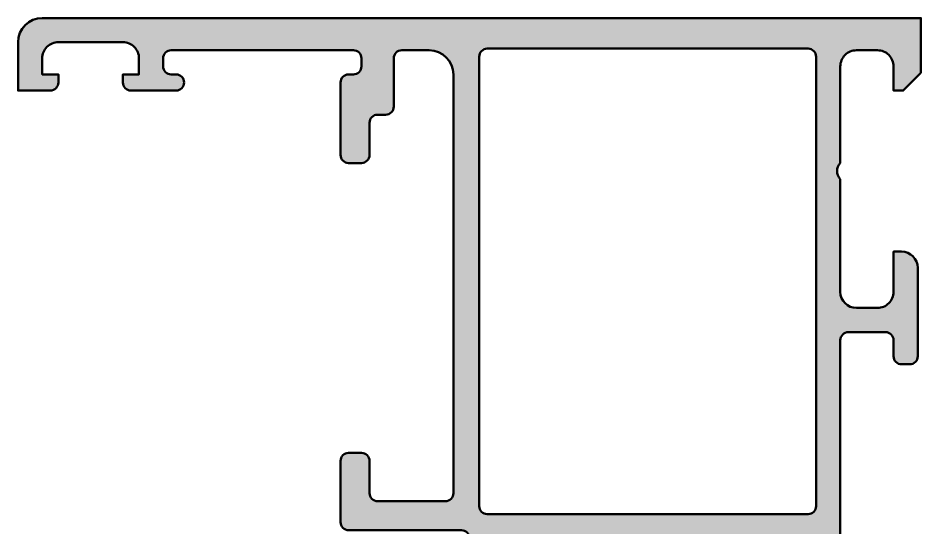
# Model space of a CAD drawing. Extents: x -30 to 48, y 0 to 85.
# Drawn here: x -30 to 26, y 53.3 to 85 of the extents above; entities that cross this region are included whole.
import ezdxf

# ---------------------------------------------------------------- set-up
doc = ezdxf.new("R2010")
doc.units = 0
doc.layers.add('0S-Alu contour', color=7, linetype='Continuous', lineweight=50)
doc.layers.add('0S-Alu hatch', color=252, linetype='Continuous', lineweight=25)

# ---------------------------------------------------------------- blocks, each defined once
blk = doc.blocks.new('347290__FA3F25A3_9487_449F_9C37_33115DC315FF_')
at = {"layer": '0S-Alu hatch'}
h = blk.add_hatch(color=256, dxfattribs=at)
edge = h.paths.add_edge_path()
edge.add_line((26.00010636341088, 81.59992460094053), (26.00010636341088, 84.99992460094052))
edge.add_line((26.00010636341088, 84.99992460094052), (-28.49989363658913, 84.99992460094052))
edge.add_arc((-28.49989363658913, 83.49992460094053), 1.499999999999985, 90, 180)
edge.add_line((-29.99989363658912, 83.49992460094053), (-29.99989363658914, 80.49992460094052))
edge.add_line((-29.99989363658914, 80.49992460094052), (-27.99989363658914, 80.49992460094052))
edge.add_arc((-27.99989363658914, 80.99992460094052), 0.5, 270, 360)
edge.add_line((-27.49989363658914, 80.99992460094052), (-27.49989363658914, 81.49992460094052))
edge.add_line((-27.49989363658914, 81.49992460094052), (-28.49989363658913, 81.49992460094052))
edge.add_line((-28.49989363658913, 81.49992460094052), (-28.49989363658913, 82.49992460094052))
edge.add_ellipse((-27.49989363658914, 82.49992460094052), major_axis=(-1, 0), ratio=1, start_angle=269.9999999999992, end_angle=360, ccw=False)
edge.add_line((-27.49989363658912, 83.49992460094052), (-23.49989363658912, 83.49992460094052))
edge.add_ellipse((-23.49989363658909, 82.49992460094055), major_axis=(-0.9999999999999715, 0), ratio=1, start_angle=180, end_angle=270.0000000000018, ccw=False)
edge.add_line((-22.49989363658912, 82.49992460094055), (-22.49989363658913, 81.49992460094052))
edge.add_line((-22.49989363658913, 81.49992460094052), (-23.49989363658913, 81.49992460094052))
edge.add_line((-23.49989363658913, 81.49992460094052), (-23.49989363658913, 80.99992460094052))
edge.add_arc((-22.99989363658914, 80.99992460094052), 0.5, 180, 270)
edge.add_line((-22.99989363658914, 80.49992460094052), (-20.19989363658915, 80.49992460094052))
edge.add_arc((-20.19989363658914, 80.99992460094052), 0.5, 269.9999999999984, 449.9999999999984)
edge.add_line((-20.19989363658913, 81.49992460094052), (-20.49989363658914, 81.49992460094052))
edge.add_ellipse((-20.49989363658914, 81.99992460094052), major_axis=(-0.5, 0), ratio=1, start_angle=0, end_angle=90.0000000000004, ccw=False)
edge.add_line((-20.99989363658913, 81.99992460094052), (-20.99989363658913, 82.49992460094052))
edge.add_ellipse((-20.49989363658912, 82.49992460094052), major_axis=(-0.5000000000000142, 0), ratio=1, start_angle=269.9999999999984, end_angle=360, ccw=False)
edge.add_line((-20.49989363658911, 82.99992460094053), (-9.199893636589138, 82.99992460094053))
edge.add_ellipse((-9.199893636589131, 82.49992460094055), major_axis=(-0.5, 0), ratio=1, start_angle=180, end_angle=270.0000000000008, ccw=False)
edge.add_line((-8.699893636589138, 82.49992460094055), (-8.699893636589138, 81.99992460094052))
edge.add_ellipse((-9.199893636589135, 81.99992460094052), major_axis=(-0.4999999999999965, 0), ratio=1, start_angle=89.9999999999996, end_angle=180, ccw=False)
edge.add_line((-9.199893636589138, 81.49992460094052), (-9.499893636589121, 81.49992460094052))
edge.add_arc((-9.499893636589121, 80.99992460094052), 0.5, 90, 180)
edge.add_line((-9.999893636589121, 80.99992460094052), (-9.999893636589121, 76.49992460094053))
edge.add_arc((-9.499893636589121, 76.49992460094053), 0.5, 180, 270)
edge.add_line((-9.499893636589121, 75.99992460094053), (-8.699893636589138, 75.99992460094053))
edge.add_arc((-8.699893636589131, 76.49992460094053), 0.5, 269.9999999999992, 360)
edge.add_line((-8.199893636589131, 76.49992460094052), (-8.199893636589138, 78.49992460094052))
edge.add_ellipse((-7.699893636589135, 78.49992460094052), major_axis=(-0.5000000000000027, 0), ratio=1, start_angle=270.00000000000034, end_angle=360, ccw=False)
edge.add_line((-7.699893636589138, 78.99992460094052), (-7.199893636589138, 78.99992460094053))
edge.add_arc((-7.199893636589131, 79.49992460094052), 0.5, 269.9999999999992, 360)
edge.add_line((-6.699893636589131, 79.49992460094052), (-6.699893636589109, 82.49992460094052))
edge.add_ellipse((-6.199893636589107, 82.49992460094052), major_axis=(-0.5000000000000027, 0), ratio=1, start_angle=270.00000000000034, end_angle=360, ccw=False)
edge.add_line((-6.199893636589109, 82.99992460094052), (-4.499893636589135, 82.99992460094053))
edge.add_ellipse((-4.499893636589144, 81.49992460094052), major_axis=(-1.500000000000013, 0), ratio=1, start_angle=180, end_angle=269.99999999999966, ccw=False)
edge.add_line((-2.999893636589135, 81.49992460094052), (-2.999893636589121, 55.49992460094052))
edge.add_ellipse((-3.499893636589115, 55.49992460094051), major_axis=(-0.4999999999999947, 0), ratio=1, start_angle=89.99999999999937, end_angle=180, ccw=False)
edge.add_line((-3.499893636589121, 54.99992460094052), (-7.699893636589138, 54.99992460094052))
edge.add_ellipse((-7.699893636589141, 55.49992460094051), major_axis=(-0.4999999999999929, 0), ratio=1, start_angle=0, end_angle=90.0000000000004, ccw=False)
edge.add_line((-8.199893636589138, 55.49992460094052), (-8.199893636589138, 57.49992460094052))
edge.add_arc((-8.699893636589138, 57.49992460094053), 0.5, 0, 90)
edge.add_line((-8.699893636589138, 57.99992460094053), (-9.49989363658915, 57.99992460094053))
edge.add_arc((-9.49989363658915, 57.49992460094052), 0.5000000000000142, 90, 180)
edge.add_line((-9.999893636589164, 57.49992460094052), (-9.999893636589135, 53.6999246009405))
edge.add_arc((-9.499893636589135, 53.69992460094052), 0.5, 180, 270.0000000000017)
edge.add_line((-9.499893636589121, 53.19992460094052), (-2.499893636589135, 53.19992460094052))
edge.add_ellipse((-2.49989363658913, 52.69992460094052), major_axis=(-0.4999999999999929, 0), ratio=1, start_angle=180, end_angle=270.0000000000005, ccw=False)
edge.add_line((-1.999893636589135, 52.69992460094052), (-1.999893636589135, 52.49962871382439))
edge.add_ellipse((-2.078657906570571, 52.23235304302363), major_axis=(-0.2786397215540155, 0), ratio=1, start_angle=178.8354106259022, end_angle=253.5801235805077, ccw=False)
edge.add_line((-1.80007574205787, 52.22668982458182), (-1.800075742057856, 51.77309582458184))
edge.add_ellipse((-2.078943837701056, 51.76743516510479), major_axis=(-0.2789255417371814, 0), ratio=1, start_angle=106.4245945553564, end_angle=181.162870072885, ccw=False)
edge.add_line((-2.000076742057871, 51.49989182458182), (-2.000076742057871, 49.61988082457335))
edge.add_arc((-1.700076742057845, 49.61988082457335), 0.3000000000000256, 180, 270.0000000000013)
edge.add_line((-1.700076742057838, 49.31988082457332), (-0.7201024230150779, 49.31988082457333))
edge.add_arc((-0.7201024230150779, 49.61988082457333), 0.3000000000000043, 270, 360)
edge.add_line((-0.4201024230150737, 49.61988082457333), (-0.4201024230150808, 52.37987882457333))
edge.add_ellipse((-0.3001024230150835, 52.37987882457332), major_axis=(-0.1199999999999972, 0), ratio=1, start_angle=269.9999999999965, end_angle=360, ccw=False)
edge.add_line((-0.3001024230150762, 52.49987882457332), (3.999923257942135, 52.49987882457332))
edge.add_ellipse((3.999923257942141, 51.99987882457334), major_axis=(-0.4999999999999929, 0), ratio=1, start_angle=180, end_angle=270.0000000000006, ccw=False)
edge.add_line((4.499923257942135, 51.99987882457333), (4.499923257942128, 51.29987882457331))
edge.add_line((4.499923257942128, 51.29987882457331), (3.118427800319764, 48.90705850154578))
edge.add_arc((3.238043042590433, 48.83799860922163), 0.1381197846483035, 150.0000000000017, 275.6225775507981)
edge.add_arc((2.761700016768344, 53.67648768642082), 4.999999999999695, 275.6225775507939, 342.2520008957133)
edge.add_ellipse((7.999935467568805, 51.99991697154572), major_axis=(-0.5000000000002625, 0), ratio=1, start_angle=269.9999999999986, end_angle=342.25200089571257, ccw=False)
edge.add_line((7.999935467568818, 52.49991697154598), (11.00004532825464, 52.49991697154598))
edge.add_ellipse((11.00004532825463, 51.99991697154597), major_axis=(-0.5, 0), ratio=1, start_angle=197.7484163560721, end_angle=269.9999999999986, ccw=False)
edge.add_arc((16.23826856942845, 53.6765258333938), 5.000000000000015, 197.74841635607, 264.3774224492063)
edge.add_arc((15.76192554360634, 48.83803675619428), 0.1381197846483031, 264.3774224492027, 389.9999999999916)
edge.add_line((15.88154078587701, 48.90709664851841), (14.50004532825463, 51.29991697154597))
edge.add_line((14.50004532825463, 51.29991697154597), (14.50004532825463, 51.99991697154599))
edge.add_ellipse((15.00004532825462, 51.999916971546), major_axis=(-0.4999999999999894, 0), ratio=1, start_angle=270.0000000000004, end_angle=360, ccw=False)
edge.add_line((15.00004532825462, 52.49991697154599), (19.30007100921183, 52.49991697154599))
edge.add_ellipse((19.30007100921184, 52.379916971546), major_axis=(-0.1199999999999903, 0), ratio=1, start_angle=180, end_angle=270.0000000000017, ccw=False)
edge.add_line((19.42007100921182, 52.379916971546), (19.42007100921184, 49.61991897154599))
edge.add_arc((19.72007100921185, 49.619918971546), 0.3000000000000114, 180, 270.0000000000013)
edge.add_line((19.72007100921185, 49.31991897154599), (20.70004532825461, 49.31991897154598))
edge.add_arc((20.70004532825461, 49.61991897154599), 0.3000000000000114, 269.9999999999986, 360)
edge.add_line((21.00004532825462, 49.61991897154599), (21.00004532825462, 51.49992997155449))
edge.add_ellipse((21.0789124238978, 51.76747331207742), major_axis=(-0.2789255417371463, 0), ratio=1, start_angle=-1.1628700728879835, end_angle=73.57540544464331, ccw=False)
edge.add_line((20.80004432825464, 51.77313397155449), (20.80004432825463, 52.2267279715545))
edge.add_ellipse((21.07891728678485, 52.23236023897753), major_axis=(-0.2789298288740765, 0), ratio=1, start_angle=-73.58769404636308, end_angle=1.1570189082478919, ccw=False)
edge.add_line((21.00010636341085, 52.49992460094052), (21.00010636341088, 64.9999246009405))
edge.add_ellipse((21.50010636341088, 64.9999246009405), major_axis=(-0.4999999999999965, 0), ratio=1, start_angle=269.9999999999996, end_angle=360, ccw=False)
edge.add_line((21.50010636341088, 65.4999246009405), (23.80010636341086, 65.4999246009405))
edge.add_ellipse((23.80010636341086, 64.9999246009405), major_axis=(-0.5, 0), ratio=1, start_angle=180, end_angle=270.0000000000004, ccw=False)
edge.add_line((24.30010636341086, 64.9999246009405), (24.30010636341086, 63.9999246009405))
edge.add_arc((24.80010636341086, 63.9999246009405), 0.4999999999999929, 180, 270.0000000000008)
edge.add_line((24.80010636341086, 63.49992460094052), (25.30010636341086, 63.49992460094052))
edge.add_arc((25.30010636341086, 63.99992460094051), 0.5, 270, 360)
edge.add_line((25.80010636341086, 63.99992460094051), (25.80010636341086, 69.49992460094052))
edge.add_arc((24.80010636341086, 69.49992460094052), 1, 0, 90)
edge.add_line((24.80010636341086, 70.49992460094052), (24.30010636341086, 70.4999246009405))
edge.add_line((24.30010636341086, 70.4999246009405), (24.30010636341086, 67.99992460094052))
edge.add_ellipse((23.30010636341087, 67.9999246009405), major_axis=(-0.9999999999999928, 0), ratio=1, start_angle=89.9999999999996, end_angle=180, ccw=False)
edge.add_line((23.30010636341086, 66.99992460094052), (22.00010636341085, 66.99992460094052))
edge.add_ellipse((22.00010636341085, 67.99992460094049), major_axis=(-0.9999999999999715, 0), ratio=1, start_angle=0, end_angle=89.99999999999977, ccw=False)
edge.add_line((21.00010636341088, 67.9999246009405), (21.00010636341088, 74.99992460094052))
edge.add_ellipse((21.52510636341088, 75.49992460094052), major_axis=(-0.7250000000000014, 0), ratio=1, start_angle=-43.6028189727034, end_angle=43.60281897270352, ccw=False)
edge.add_line((21.00010636341088, 75.99992460094052), (21.00010636341088, 81.99992460094052))
edge.add_ellipse((22.00010636341087, 81.99992460094053), major_axis=(-0.9999999999999928, 0), ratio=1, start_angle=269.9999999999996, end_angle=360, ccw=False)
edge.add_line((22.00010636341088, 82.99992460094052), (23.30010636341086, 82.99992460094052))
edge.add_ellipse((23.30010636341087, 81.99992460094053), major_axis=(-0.9999999999999857, 0), ratio=1, start_angle=180, end_angle=270.0000000000004, ccw=False)
edge.add_line((24.30010636341086, 81.99992460094052), (24.30010636341086, 80.49992460094052))
edge.add_line((24.30010636341086, 80.49992460094052), (24.90010636341088, 80.49992460094052))
edge.add_line((24.90010636341088, 80.49992460094052), (26.00010636341088, 81.59992460094053))
edge = h.paths.add_edge_path()
edge.add_line((-0.8998936365891267, 83.09992460094053), (19.00010636341088, 83.09992460094053))
edge.add_ellipse((19.00010636341088, 82.59992460094053), major_axis=(-0.5, 0), ratio=1, start_angle=180, end_angle=270, ccw=False)
edge.add_line((19.50010636341088, 82.59992460094053), (19.50010636341085, 54.69992460094052))
edge.add_ellipse((19.00010636341085, 54.69992460094052), major_axis=(-0.5, 0), ratio=1, start_angle=90, end_angle=180, ccw=False)
edge.add_line((19.00010636341085, 54.19992460094052), (-0.8998936365891267, 54.19992460094052))
edge.add_ellipse((-0.8998936365891196, 54.69992460094051), major_axis=(-0.4999999999999929, 0), ratio=1, start_angle=0, end_angle=89.9999999999992, ccw=False)
edge.add_line((-1.399893636589112, 54.69992460094052), (-1.399893636589126, 82.59992460094053))
edge.add_ellipse((-0.8998936365891267, 82.59992460094053), major_axis=(-0.5, 0), ratio=1, start_angle=270, end_angle=360, ccw=False)
at = {"layer": '0S-Alu contour', "color": 7}
for points in [[(26.00010636341088, 81.59992460094053), (26.00010636341088, 84.99992460094052), (-28.49989363658913, 84.99992460094052)], [(-29.99989363658912, 83.49992460094053), (-29.99989363658914, 80.49992460094052), (-27.99989363658914, 80.49992460094052)], [(-27.49989363658912, 83.49992460094052), (-23.49989363658912, 83.49992460094052)], [(-20.49989363658911, 82.99992460094053), (-9.199893636589138, 82.99992460094053)], [(-6.199893636589109, 82.99992460094052), (-4.499893636589135, 82.99992460094053)], [(-0.8998936365891267, 83.09992460094053), (19.00010636341088, 83.09992460094053)], [(22.00010636341088, 82.99992460094052), (23.30010636341086, 82.99992460094052)], [(-27.49989363658914, 80.99992460094052), (-27.49989363658914, 81.49992460094052), (-28.49989363658913, 81.49992460094052), (-28.49989363658913, 82.49992460094052)], [(-22.49989363658912, 82.49992460094055), (-22.49989363658913, 81.49992460094052), (-23.49989363658913, 81.49992460094052), (-23.49989363658913, 80.99992460094052)], [(-20.99989363658913, 81.99992460094052), (-20.99989363658913, 82.49992460094052)], [(-8.699893636589138, 82.49992460094055), (-8.699893636589138, 81.99992460094052)], [(-6.699893636589131, 79.49992460094052), (-6.699893636589109, 82.49992460094052)], [(-1.399893636589112, 54.69992460094052), (-1.399893636589126, 82.59992460094053)], [(19.50010636341088, 82.59992460094053), (19.50010636341085, 54.69992460094052)], [(21.00010636341088, 75.99992460094052), (21.00010636341088, 81.99992460094052)], [(24.30010636341086, 81.99992460094052), (24.30010636341086, 80.49992460094052), (24.90010636341088, 80.49992460094052), (26.00010636341088, 81.59992460094053)], [(-20.19989363658913, 81.49992460094052), (-20.49989363658914, 81.49992460094052)], [(-9.199893636589138, 81.49992460094052), (-9.499893636589121, 81.49992460094052)], [(-2.999893636589135, 81.49992460094052), (-2.999893636589121, 55.49992460094052)], [(-9.999893636589121, 80.99992460094052), (-9.999893636589121, 76.49992460094053)], [(-22.99989363658914, 80.49992460094052), (-20.19989363658915, 80.49992460094052)], [(-7.699893636589138, 78.99992460094052), (-7.199893636589138, 78.99992460094053)], [(-8.199893636589131, 76.49992460094052), (-8.199893636589138, 78.49992460094052)], [(-9.499893636589121, 75.99992460094053), (-8.699893636589138, 75.99992460094053)], [(21.00010636341088, 67.9999246009405), (21.00010636341088, 74.99992460094052)], [(24.80010636341086, 70.49992460094052), (24.30010636341086, 70.4999246009405), (24.30010636341086, 67.99992460094052)], [(25.80010636341086, 63.99992460094051), (25.80010636341086, 69.49992460094052)], [(23.30010636341086, 66.99992460094052), (22.00010636341085, 66.99992460094052)], [(21.00010636341085, 52.49992460094052), (21.00010636341088, 64.9999246009405)], [(21.50010636341088, 65.4999246009405), (23.80010636341086, 65.4999246009405)], [(24.30010636341086, 64.9999246009405), (24.30010636341086, 63.9999246009405)], [(24.80010636341086, 63.49992460094052), (25.30010636341086, 63.49992460094052)], [(-8.699893636589138, 57.99992460094053), (-9.49989363658915, 57.99992460094053)], [(-9.999893636589164, 57.49992460094052), (-9.999893636589135, 53.6999246009405)], [(-8.199893636589138, 55.49992460094052), (-8.199893636589138, 57.49992460094052)], [(-3.499893636589121, 54.99992460094052), (-7.699893636589138, 54.99992460094052)], [(19.00010636341085, 54.19992460094052), (-0.8998936365891269, 54.19992460094052)], [(-9.499893636589121, 53.19992460094052), (-2.499893636589135, 53.19992460094052)], [(-1.999893636589135, 52.69992460094052), (-1.999893636589135, 52.49962871382439)], [(-1.80007574205787, 52.22668982458182), (-1.800075742057856, 51.77309582458184)], [(-0.4201024230150737, 49.61988082457333), (-0.4201024230150808, 52.37987882457333)], [(-0.3001024230150762, 52.49987882457332), (3.999923257942135, 52.49987882457332)], [(7.999935467568818, 52.49991697154598), (11.00004532825464, 52.49991697154598)], [(15.00004532825462, 52.49991697154599), (19.30007100921183, 52.49991697154599)], [(19.42007100921182, 52.379916971546), (19.42007100921184, 49.61991897154599)], [(20.80004432825464, 51.77313397155449), (20.80004432825463, 52.2267279715545)], [(4.499923257942135, 51.99987882457333), (4.499923257942128, 51.29987882457331), (3.118427800319764, 48.90705850154578)], [(15.88154078587701, 48.90709664851841), (14.50004532825463, 51.29991697154597), (14.50004532825463, 51.99991697154599)], [(-2.000076742057871, 51.49989182458182), (-2.000076742057871, 49.61988082457335)], [(21.00004532825462, 49.61991897154599), (21.00004532825462, 51.49992997155449)], [(-1.700076742057838, 49.31988082457332), (-0.7201024230150779, 49.31988082457333)], [(19.72007100921185, 49.31991897154599), (20.70004532825461, 49.31991897154598)]]:
    blk.add_lwpolyline(points, dxfattribs=at)
for centre, radius, start, end in [((-28.49989363658913, 83.49992460094053), 1.499999999999985, 90, 180), ((-20.19989363658914, 80.99992460094052), 0.5, 269.9999999999984, 89.99999999999837), ((-9.499893636589121, 80.99992460094052), 0.5, 90, 180), ((-27.99989363658914, 80.99992460094052), 0.5, 270, 0), ((-22.99989363658914, 80.99992460094052), 0.5, 180, 270), ((-7.199893636589131, 79.49992460094052), 0.5, 269.9999999999992, 0), ((-9.499893636589121, 76.49992460094053), 0.5, 180, 270), ((-8.699893636589131, 76.49992460094053), 0.5, 269.9999999999992, 0), ((24.80010636341086, 69.49992460094052), 1, 0, 90), ((24.80010636341086, 63.9999246009405), 0.4999999999999929, 180, 270.0000000000008), ((25.30010636341086, 63.99992460094051), 0.5, 270, 0), ((-9.49989363658915, 57.49992460094052), 0.5000000000000142, 90, 180), ((-8.699893636589138, 57.49992460094053), 0.5, 0, 90), ((-9.499893636589135, 53.69992460094052), 0.5, 180, 270.0000000000017), ((2.761700016768344, 53.67648768642082), 4.999999999999695, 275.6225775507939, 342.2520008957133), ((16.23826856942845, 53.6765258333938), 5.000000000000015, 197.74841635607, 264.3774224492063), ((-1.700076742057845, 49.61988082457335), 0.3000000000000256, 180, 270.0000000000013), ((-0.7201024230150779, 49.61988082457333), 0.3000000000000043, 270, 0), ((19.72007100921185, 49.619918971546), 0.3000000000000114, 180, 270.0000000000013), ((20.70004532825461, 49.61991897154599), 0.3000000000000114, 269.9999999999986, 0), ((3.238043042590433, 48.83799860922163), 0.1381197846483035, 150.0000000000017, 275.6225775507981), ((15.76192554360634, 48.83803675619428), 0.1381197846483031, 264.3774224492027, 29.99999999999166)]:
    blk.add_arc(centre, radius, start, end, dxfattribs=at)
at = {"layer": '0S-Alu contour', "color": 7, "extrusion": (0, 0, -1)}
for centre, radius, start, end in [((27.49989363658914, 82.49992460094052), 1, 0, 90.00000000000081), ((23.49989363658909, 82.49992460094055), 0.9999999999999715, 89.99999999999817, 180), ((20.49989363658912, 82.49992460094052), 0.5000000000000142, 0, 90.0000000000016), ((9.199893636589131, 82.49992460094055), 0.5, 89.9999999999992, 180), ((6.199893636589107, 82.49992460094052), 0.5000000000000027, 0, 89.99999999999969), ((4.499893636589144, 81.49992460094052), 1.500000000000014, 90.00000000000033, 180), ((0.8998936365891267, 82.59992460094053), 0.5, 0, 90), ((-19.00010636341088, 82.59992460094053), 0.5, 90, 180), ((-22.00010636341087, 81.99992460094053), 0.9999999999999928, 0, 90.0000000000004), ((-23.30010636341087, 81.99992460094053), 0.9999999999999857, 89.99999999999959, 180), ((20.49989363658914, 81.99992460094052), 0.5, 269.9999999999996, 0), ((9.199893636589135, 81.99992460094052), 0.4999999999999965, 180, 270.0000000000004), ((7.699893636589135, 78.49992460094052), 0.5000000000000027, 0, 89.99999999999969), ((-21.52510636341088, 75.49992460094052), 0.7250000000000015, 316.3971810272965, 43.6028189727035), ((-22.00010636341085, 67.99992460094049), 0.9999999999999715, 270.0000000000002, 0), ((-23.30010636341087, 67.9999246009405), 0.9999999999999928, 180, 270.0000000000004), ((-21.50010636341088, 64.9999246009405), 0.4999999999999965, 0, 90.0000000000004), ((-23.80010636341086, 64.9999246009405), 0.5, 89.99999999999959, 180), ((7.699893636589141, 55.49992460094051), 0.4999999999999929, 269.9999999999996, 0), ((3.499893636589115, 55.49992460094051), 0.4999999999999947, 180, 270.0000000000006), ((0.8998936365891196, 54.69992460094051), 0.4999999999999929, 270.0000000000008, 0), ((-19.00010636341085, 54.69992460094052), 0.5, 180, 270), ((2.49989363658913, 52.69992460094052), 0.4999999999999929, 89.99999999999947, 180), ((2.078657906570571, 52.23235304302363), 0.2786397215540155, 106.4198764194923, 181.1645893740978), ((0.3001024230150835, 52.37987882457332), 0.1199999999999972, 0, 90.00000000000351), ((-3.999923257942141, 51.99987882457334), 0.4999999999999929, 89.99999999999939, 180), ((-7.999935467568805, 51.99991697154572), 0.5000000000002625, 17.74799910428745, 90.00000000000142), ((-11.00004532825463, 51.99991697154597), 0.5, 90.00000000000142, 162.2515836439279), ((-15.00004532825462, 51.999916971546), 0.4999999999999894, 0, 89.99999999999959), ((-19.30007100921184, 52.379916971546), 0.1199999999999903, 89.99999999999831, 180), ((-21.07891728678485, 52.23236023897753), 0.2789298288740765, 358.8429810917521, 73.58769404636304), ((2.078943837701056, 51.76743516510479), 0.2789255417371815, 178.837129927115, 253.5754054446436), ((-21.0789124238978, 51.76747331207742), 0.2789255417371463, 286.4245945553567, 1.162870072888105)]:
    blk.add_arc(centre, radius, start, end, dxfattribs=at)
blk = doc.blocks.new('466890__304EDBE9_28BF_4D28_92C6_153AB0C2E446_')
at = {"layer": '0S-Alu contour', "color": 7}
blk.add_blockref('347290__FA3F25A3_9487_449F_9C37_33115DC315FF_', (0, 0), dxfattribs=at)

msp = doc.modelspace()

# ---------------------------------------------------------------- block references
at = {"layer": '0S-Alu contour', "color": 7}
msp.add_blockref('466890__304EDBE9_28BF_4D28_92C6_153AB0C2E446_', (0, 0), dxfattribs=at)

doc.saveas('drawing.dxf')
